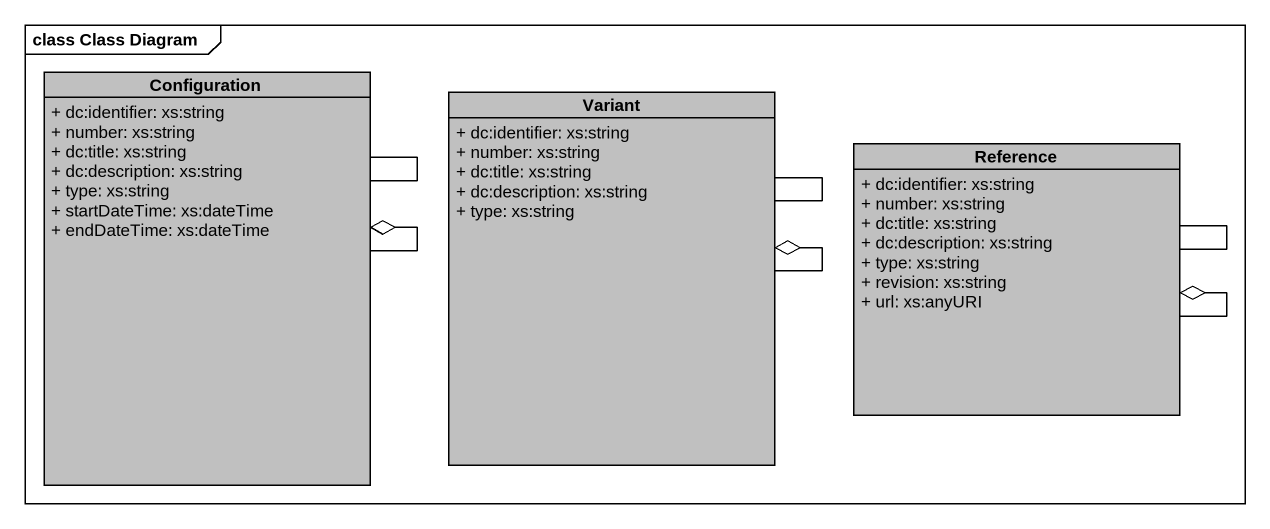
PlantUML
@startuml
mainframe class Class Diagram
hide circle
hide empty members
skinparam classAttributeIconSize 0
class Configuration #C0C0C0 {
  + dc:identifier: xs:string
  + number: xs:string
  + dc:title: xs:string
  + dc:description: xs:string
  + type: xs:string
  + startDateTime: xs:dateTime
  + endDateTime: xs:dateTime
}
class Variant #C0C0C0 {
  + dc:identifier: xs:string
  + number: xs:string
  + dc:title: xs:string
  + dc:description: xs:string
  + type: xs:string
}
class Reference #C0C0C0 {
  + dc:identifier: xs:string
  + number: xs:string
  + dc:title: xs:string
  + dc:description: xs:string
  + type: xs:string
  + revision: xs:string
  + url: xs:anyURI
}
Configuration -- Configuration
Configuration --o Configuration
Variant -- Variant
Variant --o Variant
Reference -- Reference
Reference --o Reference
@enduml
